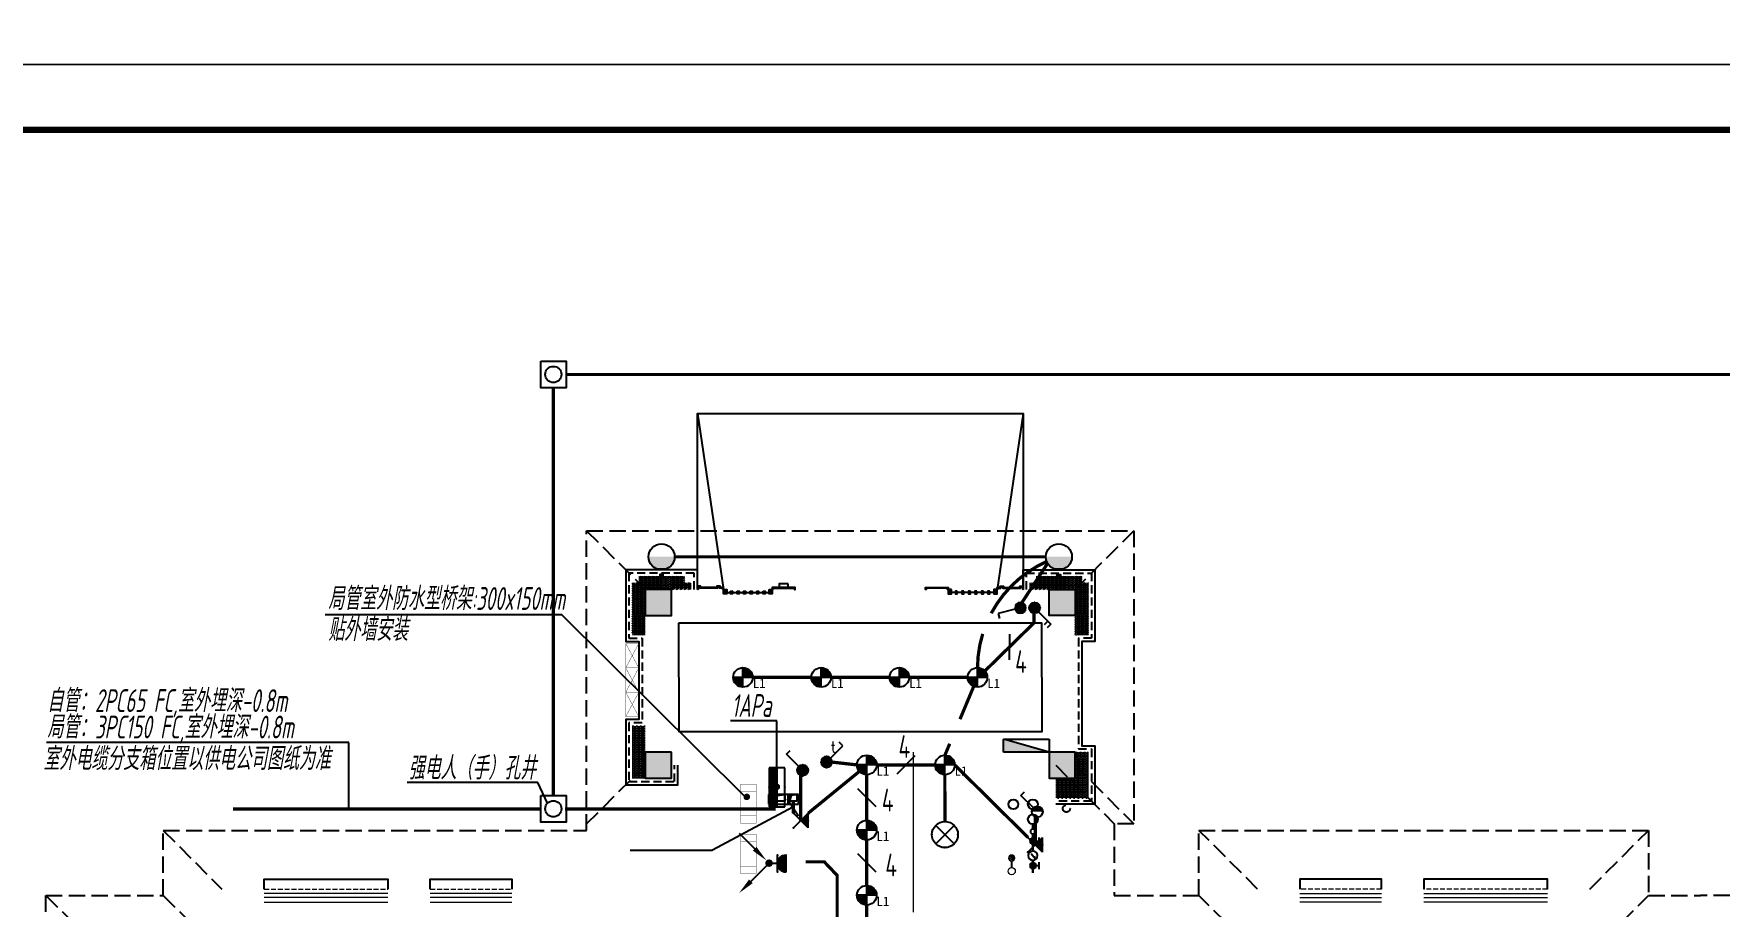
# Model space of a CAD drawing. Extents: x 5031545 to 5313844, y -886381 to -283477.
# Drawn here: x 5074725 to 5100600, y -780502 to -767106 of the extents above; entities that cross this region are included whole.
import ezdxf
from ezdxf.enums import TextEntityAlignment as Align

# ---------------------------------------------------------------- set-up
doc = ezdxf.new("R2010")
doc.units = 0
doc.header["$LTSCALE"] = 1000
doc.header["$MEASUREMENT"] = 0
doc.linetypes.add('DASH', pattern=[0.35, 0.25, -0.1])
doc.linetypes.add('HIDDEN', pattern=[0.375, 0.25, -0.125])
doc.layers.get('0').update_dxf_attribs({"linetype": 'CONTINUOUS'})
for name, color, linetype in [('!!DIM-动力', 7, 'CONTINUOUS'), ('!!电气', 1, 'CONTINUOUS'), ('A-EQPM-MECH', 191, 'CONTINUOUS'), ('A-标注', 1, 'CONTINUOUS'), ('DIM-照明', 7, 'CONTINUOUS'), ('E-天花灯具', 92, 'CONTINUOUS'), ('E-天花辅助2', 54, 'CONTINUOUS'), ('EQUIP-插座', 3, 'CONTINUOUS'), ('EQUIP-照明', 3, 'CONTINUOUS'), ('EQUIP-箱柜', 3, 'CONTINUOUS'), ('EQUIP_消火栓', 7, 'CONTINUOUS'), ('LWIRE', 4, 'CONTINUOUS'), ('TEL_TEXT', 7, 'CONTINUOUS'), ('VPIPE-凝结', 150, 'CONTINUOUS'), ('VPIPE-消防', 1, 'TG_X'), ('VPIPE-给水', 3, 'TG_J'), ('VPIPE-雨水', 4, 'DASH'), ('WIRE-动力', 7, 'CONTINUOUS'), ('WIRE-照明', 2, 'CONTINUOUS'), ('修改标示', 212, 'CONTINUOUS'), ('卫生间', 6, 'CONTINUOUS'), ('污水', 3, 'CONTINUOUS'), ('看线', 185, 'CONTINUOUS'), ('立面', 73, 'CONTINUOUS'), ('立面-看线', 251, 'CONTINUOUS'), ('给水', 4, 'CONTINUOUS'), ('设备', 253, 'CONTINUOUS'), ('铝合金', 144, 'CONTINUOUS')]:
    doc.layers.add(name, color=color, linetype=linetype)
for name, color, linetype, lineweight in [('EQUIP_地漏', 7, 'CONTINUOUS', 18), ('PUB_HATCH', 8, 'CONTINUOUS', 9), ('STAIR', 252, 'CONTINUOUS', 20), ('VPIPE-废水', 31, 'TG_F', 18), ('图框', 147, 'CONTINUOUS', 20), ('平面-栏杆', 56, 'CONTINUOUS', 15), ('平面-看线', 252, 'CONTINUOUS', 15)]:
    doc.layers.add(name, color=color, linetype=linetype, lineweight=lineweight)
doc.styles.add('_TCH_LABEL', font='COMPLEX', dxfattribs={"bigfont": 'GBCBIG'})
doc.styles.add('_TEL_DIM', font='simplex.shx', dxfattribs={"width": 0.8, "height": 3.5, "bigfont": 'hztxt.shx'})
doc.styles.add('HZTXT', font='gbeitc.shx', dxfattribs={"width": 0.8, "height": 400, "bigfont": 'hztxt.shx'})
doc.styles.get("Standard").update_dxf_attribs({"font": 'gbenor.shx', "bigfont": 'gbcbig.shx'})
doc.styles.add('TG_LINETYPE', font='SIMPLEX', dxfattribs={"width": 0.8, "height": 3, "bigfont": 'HZTXT'})
doc.styles.add('黑体', font='simhei.ttf')
doc.linetypes.add('LED', pattern='A,0.5,-0.2,["LED",Standard,S=0.2,R=0,X=-0.2,Y=-0.1],-0.2', length=0.9)
doc.linetypes.add('TG_F', pattern='A,2,-0.3,["F",TG_LINETYPE,S=0.1,R=0,X=-0.23,Y=-0.15],0', length=2.3)
doc.linetypes.add('TG_J', pattern='A,2,-0.22,["J",TG_LINETYPE,S=0.1,R=0,X=-0.18,Y=-0.15],0', length=2.22)
doc.linetypes.add('TG_X', pattern='A,4,-0.3,["X",TG_LINETYPE,S=0.1,R=0,X=-0.23,Y=-0.15],0', length=4.3)
pattern_1 = [(45, (-879850.0308, -780765.5012), (-2.24506403, 2.24506403), [])]
pattern_2 = [(45, (-880050.0308, -781835.0006), (-2.24506403, 2.24506403), [])]
pattern_3 = [(45, (-691792.517, -940480.5143), (-2.24506403, 2.24506403), [])]
pattern_4 = [(45, (-691842.282, -940480.3308), (-2.24506403, 2.24506403), [])]
pattern_5 = [(45, (-691692.517, -940480.5152), (-2.24506403, 2.24506403), [])]
pattern_6 = [(45, (-691592.517, -940480.516), (-2.24506403, 2.24506403), [])]
pattern_7 = [(45, (-691492.517, -940480.517), (-2.24506403, 2.24506403), [])]
pattern_8 = [(45, (-691392.517, -940480.518), (-2.24506403, 2.24506403), [])]
pattern_9 = [(45, (-691292.517, -940480.519), (-2.24506403, 2.24506403), [])]
pattern_10 = [(45, (-691902.5178, -940480.5137), (-2.24506403, 2.24506403), [])]
pattern_11 = [(45, (-691202.5144, -940480.51), (-2.24506403, 2.24506403), [])]
pattern_12 = [(0, (-420817.216, -517416.725), (30.95625, 17.872595), [20.6375, -41.275]), (120, (-420817.216, -517416.725), (-30.9562463, 17.8726014), [20.6375, -41.275]), (60, (-420817.216, -517416.725), (3.7e-06, 35.7451964), [-41.275, 20.6375])]

# ---------------------------------------------------------------- blocks, each defined once
blk = doc.blocks.new('A$C2705576B')
at = {"layer": '给水'}
h = blk.add_hatch(color=252, dxfattribs=at)
edge = h.paths.add_edge_path()
edge.add_arc((417, -1741), 47.2, 0, 360)
h = blk.add_hatch(color=252, dxfattribs=at)
edge = h.paths.add_edge_path()
edge.add_arc((795, -1741), 47.2, 0, 360)
at = {"layer": '给水', "color": 252}
for p, q in [((363, -1645), (472, -1645)), ((417, -1741), (417, -1645)), ((601, -1768), (525, -1704)), ((525, -1704), (564, -1715)), ((740, -1645), (849, -1645)), ((795, -1741), (795, -1645))]:
    blk.add_line(p, q, dxfattribs=at)
at = {"layer": '给水', "color": 252, "const_width": 35.4}
for points in [[(499, -1741), (302, -1741)], [(903, -1741), (641, -1741)], [(1053, -1741), (978, -1741)]]:
    blk.add_lwpolyline(points, dxfattribs=at)
at = {"layer": '给水', "color": 252}
for centre, radius in [((417, -1741), 47.2), ((570, -1741), 70.8), ((795, -1741), 47.2), ((941, -1741), 37.5)]:
    blk.add_circle(centre, radius, dxfattribs=at)
blk = doc.blocks.new('$TwtSys$00000141')
at = {"color": 1}
for p, q in [((-47, 4), (-5, 46)), ((-47, 4), (-5, 46)), ((-44, -18), (18, 44)), ((-44, -18), (18, 44)), ((-33, -33), (33, 33)), ((-33, -33), (33, 33)), ((-16, -44), (44, 16)), ((-16, -44), (44, 16)), ((6, -46), (46, -6)), ((6, -46), (46, -6))]:
    blk.add_line(p, q, dxfattribs=at)
blk.add_circle((0, 0), 47, dxfattribs=at)
blk.add_circle((0, 0), 47, dxfattribs=at)
blk = doc.blocks.new('$TwtSys$00000434')
at = {"color": 252}
for p, q in [((-0.5, 0.5), (-0.5, -0.5)), ((-0.5, -0.5), (0.5, 0.5)), ((0.5, 0.5), (-0.5, 0.5)), ((0.5, -0.5), (0.5, 0.5)), ((-0.5, -0.5), (0.5, -0.5))]:
    blk.add_line(p, q, dxfattribs=at)
blk.add_solid([(0.5, -0.5), (0.5, 0.5), (-0.5, -0.5)], dxfattribs=at)
blk = doc.blocks.new('A$C7D502F78')
at = {"layer": '修改标示', "ltscale": 2}
blk.add_lwpolyline([(-151, 197), (-11, 197), (-11, 142), (-151, 142)], close=True, dxfattribs=at)
blk = doc.blocks.new('A$C1F074C3D')
at = {"layer": 'STAIR', "color": 252}
blk.add_line((-1190, 4160), (-1190, 1703), dxfattribs=at)
blk = doc.blocks.new('BFBTCSD')
at = {"layer": '卫生间', "color": 252, "linetype": 'DASH'}
for p, q in [((689717, 689157), (690617, 688257)), ((698117, 689157), (697217, 688257)), ((689717, 684657), (690617, 685557)), ((696917, 685557), (697817, 684657)), ((697217, 685557), (698117, 684657)), ((683217, 684557), (684117, 683657)), ((700017, 683657), (699117, 684557)), ((705117, 683657), (706017, 684557)), ((681417, 683557), (682317, 682657)), ((683217, 683557), (684117, 682657)), ((700017, 682657), (699117, 683557)), ((705117, 682657), (706017, 683557)), ((681417, 673857), (682317, 674757)), ((684017, 673857), (684917, 674757)), ((705217, 673857), (704317, 674757)), ((684017, 672657), (684917, 673557)), ((705217, 672657), (704317, 673557))]:
    blk.add_line(p, q, dxfattribs=at)
blk.add_lwpolyline([(706817, 673857), (705217, 673857), (705217, 672657), (684017, 672657), (684017, 673857), (681417, 673857), (681417, 683557), (683217, 683557), (683217, 684557), (689717, 684557), (689717, 689157), (698117, 689157), (698117, 684657), (697817, 684657), (697817, 683557), (699117, 683557), (699117, 684557), (706017, 684557), (706017, 683557), (706817, 683557)], dxfattribs=at)
blk = doc.blocks.new('A$C028C60F5')
at = {"color": 252}
blk.add_lwpolyline([(400, 0), (0, 0), (0, -400), (400, -400)], close=True, dxfattribs=at)
at = {"layer": 'PUB_HATCH', "color": 252}
blk.add_solid([(0, -400), (400, -400), (0, 0), (400, 0)], dxfattribs=at)
blk = doc.blocks.new('A$C3EFA6995')
for p in [(9700, 100), (9700, -2400), (15900, -2400)]:
    blk.add_blockref('A$C028C60F5', p)
at = {"xscale": -1}
blk.add_blockref('A$C028C60F5', (16300, 100), dxfattribs=at)
blk = doc.blocks.new('A$C146474E2')
at = {"layer": '立面'}
h = blk.add_hatch(dxfattribs=at)
h.set_pattern_fill('ANSI31', color=252, scale=2)
h.set_pattern_definition(pattern_1)
h.paths.add_polyline_path([(8425, 14800), (8475, 14800), (8475, 14830), (8425, 14830)])
h = blk.add_hatch(dxfattribs=at)
h.set_pattern_fill('ANSI31', color=252, scale=2)
h.set_pattern_definition(pattern_1)
h.paths.add_polyline_path([(14575, 14800), (14525, 14800), (14525, 14830), (14575, 14830)])
h = blk.add_hatch(dxfattribs=at)
h.set_pattern_fill('ANSI31', color=252, scale=2)
h.set_pattern_definition(pattern_4)
h.paths.add_polyline_path([(9000, 14600), (9400, 14600), (9400, 14630), (9350, 14630), (9350, 14650), (9300, 14650), (9300, 14630), (9050, 14630), (9050, 14650), (9000, 14650)])
h.paths.add_polyline_path([(9010, 14600), (9390, 14600), (9390, 14620), (9340, 14620), (9340, 14640), (9310, 14640), (9310, 14620), (9040, 14620), (9040, 14640), (9010, 14640)])
h = blk.add_hatch(dxfattribs=at)
h.set_pattern_fill('ANSI31', color=252, scale=2)
h.set_pattern_definition(pattern_10)
h.paths.add_polyline_path([(9400, 14600), (9450, 14600), (9450, 14533), (9400, 14533)])
h = blk.add_hatch(dxfattribs=at)
h.set_pattern_fill('ANSI31', color=252, scale=2)
h.set_pattern_definition(pattern_3)
h.paths.add_polyline_path([(9510, 14573), (9540, 14573), (9540, 14533), (9510, 14533)])
h = blk.add_hatch(dxfattribs=at)
h.set_pattern_fill('ANSI31', color=252, scale=2)
h.set_pattern_definition(pattern_5)
h.paths.add_polyline_path([(9610, 14573), (9640, 14573), (9640, 14533), (9610, 14533)])
h = blk.add_hatch(dxfattribs=at)
h.set_pattern_fill('ANSI31', color=252, scale=2)
h.set_pattern_definition(pattern_6)
h.paths.add_polyline_path([(9710, 14573), (9740, 14573), (9740, 14533), (9710, 14533)])
h = blk.add_hatch(dxfattribs=at)
h.set_pattern_fill('ANSI31', color=252, scale=2)
h.set_pattern_definition(pattern_7)
h.paths.add_polyline_path([(9810, 14573), (9840, 14573), (9840, 14533), (9810, 14533)])
h = blk.add_hatch(dxfattribs=at)
h.set_pattern_fill('ANSI31', color=252, scale=2)
h.set_pattern_definition(pattern_8)
h.paths.add_polyline_path([(9910, 14573), (9940, 14573), (9940, 14533), (9910, 14533)])
h = blk.add_hatch(dxfattribs=at)
h.set_pattern_fill('ANSI31', color=252, scale=2)
h.set_pattern_definition(pattern_9)
h.paths.add_polyline_path([(10010, 14573), (10040, 14573), (10040, 14533), (10010, 14533)])
h = blk.add_hatch(dxfattribs=at)
h.set_pattern_fill('ANSI31', color=252, scale=2)
h.set_pattern_definition(pattern_11)
h.paths.add_polyline_path([(10100, 14600), (10150, 14600), (10150, 14533), (10100, 14533)])
h = blk.add_hatch(dxfattribs=at)
h.set_pattern_fill('ANSI31', color=252, scale=2)
h.set_pattern_definition(pattern_2)
edge = h.paths.add_edge_path()
edge.add_line((10150, 14600), (10160, 14600))
edge.add_line((10160, 14600), (10160, 14620))
edge.add_line((10160, 14620), (10490, 14620))
edge.add_line((10490, 14620), (10490, 14600))
edge.add_line((10490, 14600), (10500, 14600))
edge.add_line((10500, 14600), (10500, 14630))
edge.add_line((10500, 14630), (10150, 14630))
edge.add_line((10150, 14630), (10150, 14600))
h = blk.add_hatch(dxfattribs=at)
h.set_pattern_fill('ANSI31', color=252, scale=2)
h.set_pattern_definition(pattern_2)
edge = h.paths.add_edge_path()
edge.add_line((12850, 14600), (12840, 14600))
edge.add_line((12840, 14600), (12840, 14620))
edge.add_line((12840, 14620), (12510, 14620))
edge.add_line((12510, 14620), (12510, 14600))
edge.add_line((12510, 14600), (12500, 14600))
edge.add_line((12500, 14600), (12500, 14630))
edge.add_line((12500, 14630), (12850, 14630))
edge.add_line((12850, 14630), (12850, 14600))
h = blk.add_hatch(dxfattribs=at)
h.set_pattern_fill('ANSI31', color=252, scale=2)
h.set_pattern_definition(pattern_11)
h.paths.add_polyline_path([(12900, 14600), (12850, 14600), (12850, 14533), (12900, 14533)])
h = blk.add_hatch(dxfattribs=at)
h.set_pattern_fill('ANSI31', color=252, scale=2)
h.set_pattern_definition(pattern_9)
h.paths.add_polyline_path([(12990, 14573), (12960, 14573), (12960, 14533), (12990, 14533)])
h = blk.add_hatch(dxfattribs=at)
h.set_pattern_fill('ANSI31', color=252, scale=2)
h.set_pattern_definition(pattern_8)
h.paths.add_polyline_path([(13090, 14573), (13060, 14573), (13060, 14533), (13090, 14533)])
h = blk.add_hatch(dxfattribs=at)
h.set_pattern_fill('ANSI31', color=252, scale=2)
h.set_pattern_definition(pattern_7)
h.paths.add_polyline_path([(13190, 14573), (13160, 14573), (13160, 14533), (13190, 14533)])
h = blk.add_hatch(dxfattribs=at)
h.set_pattern_fill('ANSI31', color=252, scale=2)
h.set_pattern_definition(pattern_6)
h.paths.add_polyline_path([(13290, 14573), (13260, 14573), (13260, 14533), (13290, 14533)])
h = blk.add_hatch(dxfattribs=at)
h.set_pattern_fill('ANSI31', color=252, scale=2)
h.set_pattern_definition(pattern_5)
h.paths.add_polyline_path([(13390, 14573), (13360, 14573), (13360, 14533), (13390, 14533)])
h = blk.add_hatch(dxfattribs=at)
h.set_pattern_fill('ANSI31', color=252, scale=2)
h.set_pattern_definition(pattern_3)
h.paths.add_polyline_path([(13490, 14573), (13460, 14573), (13460, 14533), (13490, 14533)])
h = blk.add_hatch(dxfattribs=at)
h.set_pattern_fill('ANSI31', color=252, scale=2)
h.set_pattern_definition(pattern_10)
h.paths.add_polyline_path([(13600, 14600), (13550, 14600), (13550, 14533), (13600, 14533)])
h = blk.add_hatch(dxfattribs=at)
h.set_pattern_fill('ANSI31', color=252, scale=2)
h.set_pattern_definition(pattern_4)
h.paths.add_polyline_path([(14000, 14600), (13600, 14600), (13600, 14630), (13650, 14630), (13650, 14650), (13700, 14650), (13700, 14630), (13950, 14630), (13950, 14650), (14000, 14650)])
h.paths.add_polyline_path([(13990, 14600), (13610, 14600), (13610, 14620), (13660, 14620), (13660, 14640), (13690, 14640), (13690, 14620), (13960, 14620), (13960, 14640), (13990, 14640)])
at = {"layer": '立面-看线'}
h = blk.add_hatch(dxfattribs=at)
h.set_pattern_fill('HONEY', color=252, scale=13)
h.set_pattern_definition(pattern_12)
h.paths.add_polyline_path([(8800, 14700), (8800, 14800), (8100, 14800), (8100, 14700), (8000, 14700), (8000, 13900), (8200, 13900), (8200, 14600), (8899, 14600), (8899, 14700)])
h = blk.add_hatch(dxfattribs=at)
h.set_pattern_fill('HONEY', color=252, scale=13)
h.set_pattern_definition(pattern_12)
h.paths.add_polyline_path([(14200, 14700), (14200, 14800), (14900, 14800), (14900, 14700), (15000, 14700), (15000, 13900), (14800, 13900), (14800, 14600), (14101, 14600), (14101, 14700)])
h = blk.add_hatch(dxfattribs=at)
h.set_pattern_fill('HONEY', color=252, scale=13)
h.set_pattern_definition([(0, (-420916.579, -520516.725), (30.95625, 17.872595), [20.6375, -41.275]), (120, (-420916.579, -520516.725), (-30.9562463, 17.8726014), [20.6375, -41.275]), (60, (-420916.579, -520516.725), (3.7e-06, 35.7451964), [-41.275, 20.6375])])
h.paths.add_polyline_path([(8001, 11700), (8200, 11700), (8200, 11900), (8200, 11900), (8200, 12500), (8001, 12500)])
h = blk.add_hatch(dxfattribs=at)
h.set_pattern_fill('HONEY', color=252, scale=13)
h.set_pattern_definition([(0, (-420916.579, -520916.725), (30.95625, 17.872595), [20.6375, -41.275]), (120, (-420916.579, -520916.725), (-30.9562463, 17.8726014), [20.6375, -41.275]), (60, (-420916.579, -520916.725), (3.7e-06, 35.7451964), [-41.275, 20.6375])])
edge = h.paths.add_edge_path()
edge.add_line((15000, 11400), (14500, 11400))
edge.add_line((14500, 11400), (14500, 11700))
edge.add_line((14500, 11700), (14800, 11700))
edge.add_line((14800, 11700), (14800, 12100))
edge.add_line((14800, 12100), (14999, 12100))
edge.add_line((14999, 12100), (15000, 11400))
at = {"color": 252, "const_width": 8}
for points in [[(8200, 13900), (8000, 13900), (8000, 14700), (8100, 14700), (8100, 14800), (8390, 14800), (8390, 14800), (8510, 14800), (8510, 14800), (8800, 14800), (8800, 14700), (8900, 14700), (8900, 14600)], [(14800, 13900), (15000, 13900), (15000, 14700), (14900, 14700), (14900, 14800), (14610, 14800), (14610, 14800), (14490, 14800), (14490, 14800), (14200, 14800), (14200, 14700), (14100, 14700), (14100, 14600)], [(8200, 12500), (8000, 12500), (8000, 11700), (8600, 11700), (8600, 11900)], [(14800, 12100), (15000, 12100), (15000, 11400), (14500, 11400)]]:
    blk.add_lwpolyline(points, dxfattribs=at)
at = {"layer": 'A-EQPM-MECH', "color": 252}
for points in [[(9000, 14600), (9000, 17300), (14000, 17300), (14000, 14600)], [(9000, 17300), (9400, 14600)], [(14000, 17300), (13600, 14600)]]:
    blk.add_lwpolyline(points, dxfattribs=at)
at = {"layer": 'VPIPE-凝结', "color": 252}
blk.add_line((13825, 10330), (13825, 10428), dxfattribs=at)
at = {"layer": 'VPIPE-废水', "color": 252}
blk.add_circle((13825, 10275), 55, dxfattribs=at)
at = {"layer": 'VPIPE-消防', "color": 252, "linetype": 'Continuous'}
blk.add_circle((13850, 11300), 75, dxfattribs=at)
at = {"layer": 'VPIPE-给水', "color": 252, "linetype": 'Continuous'}
for centre in [(14150, 11300), (14150, 11070)]:
    blk.add_circle(centre, 75, dxfattribs=at)
at = {"layer": 'VPIPE-雨水', "color": 252}
blk.add_circle((14665, 11235), 55, dxfattribs=at)
at = {"layer": '平面-栏杆', "color": 252}
for points in [[(4250, 9930), (2350, 9930)], [(4250, 9870), (2350, 9870)], [(6150, 9930), (4900, 9930)], [(6150, 9870), (4900, 9870)], [(18250, 9930), (19500, 9930)], [(18250, 9870), (19500, 9870)], [(20150, 9930), (22050, 9930)], [(20150, 9870), (22050, 9870)]]:
    blk.add_lwpolyline(points, dxfattribs=at)
at = {"layer": '平面-看线', "color": 252, "linetype": 'DASH', "ltscale": 0.3}
for points in [[(2350, 10000), (4250, 10000)], [(4900, 10000), (6150, 10000)], [(19500, 10000), (18250, 10000)], [(22050, 10000), (20150, 10000)]]:
    blk.add_lwpolyline(points, dxfattribs=at)
at = {"layer": '平面-看线', "color": 252}
for points in [[(2350, 9800), (4250, 9800)], [(4900, 9800), (6150, 9800)], [(19500, 9800), (18250, 9800)], [(22050, 9800), (20150, 9800)]]:
    blk.add_lwpolyline(points, dxfattribs=at)
at = {"layer": '看线', "color": 252}
for points in [[(9000, 14600), (9000, 14900), (7900, 14900), (7900, 13800), (8100, 13800), (8100, 12600), (7900, 12600), (7900, 11600), (8700, 11600), (8700, 11900)], [(14000, 14600), (14000, 14900), (15100, 14900), (15100, 13800), (14900, 13800), (14900, 12200), (15100, 12200), (15100, 11300), (14500, 11300)]]:
    blk.add_lwpolyline(points, dxfattribs=at)
at = {"layer": '看线', "color": 252, "linetype": 'HIDDEN', "ltscale": 0.5}
for points in [[(8950, 14600), (8950, 14850), (7950, 14850), (7950, 13850), (8150, 13850), (8150, 12550), (7950, 12550), (7950, 11650), (8650, 11650), (8650, 11900)], [(14050, 14600), (14050, 14850), (15050, 14850), (15050, 13850), (14850, 13850), (14850, 12150), (15050, 12150), (15050, 11350), (14500, 11350)]]:
    blk.add_lwpolyline(points, dxfattribs=at)
at = {"layer": '看线', "color": 252, "ltscale": 0.5}
for points in [[(2350, 10000), (2350, 10150), (4250, 10150), (4250, 10000)], [(4900, 10000), (4900, 10150), (6150, 10150), (6150, 10000)], [(19500, 10000), (19500, 10150), (18250, 10150), (18250, 10000)], [(22050, 10000), (22050, 10150), (20150, 10150), (20150, 10000)]]:
    blk.add_lwpolyline(points, dxfattribs=at)
at = {"layer": '立面', "color": 252}
for p, q in [((9610, 14573), (9640, 14573)), ((9610, 14533), (9610, 14573)), ((9640, 14533), (9610, 14533)), ((9640, 14573), (9640, 14533)), ((13390, 14573), (13360, 14573)), ((13360, 14573), (13360, 14533)), ((13360, 14533), (13390, 14533)), ((13390, 14533), (13390, 14573))]:
    blk.add_line(p, q, dxfattribs=at)
for points in [[(8425, 14800), (8475, 14800), (8475, 14830), (8425, 14830)], [(14575, 14800), (14525, 14800), (14525, 14830), (14575, 14830)], [(9400, 14600), (9450, 14600), (9450, 14533), (9400, 14533)], [(9710, 14573), (9740, 14573), (9740, 14533), (9710, 14533)], [(9810, 14573), (9840, 14573), (9840, 14533), (9810, 14533)], [(9910, 14573), (9940, 14573), (9940, 14533), (9910, 14533)], [(10010, 14573), (10040, 14573), (10040, 14533), (10010, 14533)], [(10100, 14600), (10150, 14600), (10150, 14533), (10100, 14533)], [(12900, 14600), (12850, 14600), (12850, 14533), (12900, 14533)], [(12990, 14573), (12960, 14573), (12960, 14533), (12990, 14533)], [(13090, 14573), (13060, 14573), (13060, 14533), (13090, 14533)], [(13190, 14573), (13160, 14573), (13160, 14533), (13190, 14533)], [(13290, 14573), (13260, 14573), (13260, 14533), (13290, 14533)], [(13600, 14600), (13550, 14600), (13550, 14533), (13600, 14533)]]:
    blk.add_lwpolyline(points, close=True, dxfattribs=at)
for points in [[(10150, 14600), (10160, 14600), (10160, 14620), (10490, 14620), (10490, 14600), (10500, 14600), (10500, 14630), (10150, 14630), (10150, 14600)], [(12850, 14600), (12840, 14600), (12840, 14620), (12510, 14620), (12510, 14600), (12500, 14600), (12500, 14630), (12850, 14630), (12850, 14600)]]:
    blk.add_lwpolyline(points, dxfattribs=at)
at = {"layer": '设备', "color": 252, "const_width": 5}
for points in [[(8100, 13395), (8100, 13770), (7900, 13770), (7900, 13395)], [(8100, 13020), (8100, 13395), (7900, 13395), (7900, 13020)], [(8100, 12645), (8100, 13020), (7900, 13020), (7900, 12645)]]:
    blk.add_lwpolyline(points, close=True, dxfattribs=at)
for points in [[(8100, 13770), (7900, 13395)], [(7900, 13770), (8100, 13395)], [(8100, 13395), (7900, 13020)], [(7900, 13395), (8100, 13020)], [(8100, 13020), (7900, 12645)], [(7900, 13020), (8100, 12645)]]:
    blk.add_lwpolyline(points, dxfattribs=at)
at = {"layer": '铝合金', "color": 252}
for p, q in [((9450, 14553), (9510, 14553)), ((9540, 14553), (9610, 14553)), ((9640, 14553), (9710, 14553)), ((9740, 14553), (9810, 14553)), ((9840, 14553), (9910, 14553)), ((9940, 14553), (10010, 14553)), ((10040, 14553), (10100, 14553)), ((12960, 14553), (12900, 14553)), ((13060, 14553), (12990, 14553)), ((13160, 14553), (13090, 14553)), ((13260, 14553), (13190, 14553)), ((13360, 14553), (13290, 14553)), ((13460, 14553), (13390, 14553)), ((13550, 14553), (13490, 14553))]:
    blk.add_line(p, q, dxfattribs=at)
for points in [[(8425, 14800), (8475, 14800), (8475, 14830), (8425, 14830)], [(14575, 14800), (14525, 14800), (14525, 14830), (14575, 14830)], [(9400, 14600), (9450, 14600), (9450, 14533), (9400, 14533)], [(9510, 14573), (9540, 14573), (9540, 14533), (9510, 14533)], [(9610, 14573), (9640, 14573), (9640, 14533), (9610, 14533)], [(9710, 14573), (9740, 14573), (9740, 14533), (9710, 14533)], [(9810, 14573), (9840, 14573), (9840, 14533), (9810, 14533)], [(9910, 14573), (9940, 14573), (9940, 14533), (9910, 14533)], [(10010, 14573), (10040, 14573), (10040, 14533), (10010, 14533)], [(10100, 14600), (10150, 14600), (10150, 14533), (10100, 14533)], [(12900, 14600), (12850, 14600), (12850, 14533), (12900, 14533)], [(12990, 14573), (12960, 14573), (12960, 14533), (12990, 14533)], [(13090, 14573), (13060, 14573), (13060, 14533), (13090, 14533)], [(13190, 14573), (13160, 14573), (13160, 14533), (13190, 14533)], [(13290, 14573), (13260, 14573), (13260, 14533), (13290, 14533)], [(13390, 14573), (13360, 14573), (13360, 14533), (13390, 14533)], [(13490, 14573), (13460, 14573), (13460, 14533), (13490, 14533)], [(13600, 14600), (13550, 14600), (13550, 14533), (13600, 14533)]]:
    blk.add_lwpolyline(points, close=True, dxfattribs=at)
for points in [[(9400, 14600), (9400, 14630), (9350, 14630), (9350, 14650), (9300, 14650), (9300, 14630), (9050, 14630), (9050, 14650), (9000, 14650), (9000, 14600)], [(9390, 14600), (9390, 14620), (9340, 14620), (9340, 14640), (9310, 14640), (9310, 14620), (9040, 14620), (9040, 14640), (9010, 14640), (9010, 14600)], [(10150, 14600), (10160, 14600), (10160, 14620), (10490, 14620), (10490, 14600), (10500, 14600), (10500, 14630), (10150, 14630), (10150, 14600)], [(12850, 14600), (12840, 14600), (12840, 14620), (12510, 14620), (12510, 14600), (12500, 14600), (12500, 14630), (12850, 14630), (12850, 14600)], [(13600, 14600), (13600, 14630), (13650, 14630), (13650, 14650), (13700, 14650), (13700, 14630), (13950, 14630), (13950, 14650), (14000, 14650), (14000, 14600)], [(13610, 14600), (13610, 14620), (13660, 14620), (13660, 14640), (13690, 14640), (13690, 14620), (13960, 14620), (13960, 14640), (13990, 14640), (13990, 14600)]]:
    blk.add_lwpolyline(points, dxfattribs=at)
at = {"color": 252}
for name, p in [('BFBTCSD', (-682417, -673657)), ('A$C3EFA6995', (-1500, 14500)), ('A$C1F074C3D', (13500, 7940))]:
    blk.add_blockref(name, p, dxfattribs=at)
at = {"color": 252, "xscale": -1}
blk.add_blockref('BFBTCSD', (731217, -673657), dxfattribs=at)
at = {"layer": 'EQUIP_地漏', "color": 252, "xscale": -1, "rotation": 359.999999999891}
blk.add_blockref('$TwtSys$00000141', (13825, 10475), dxfattribs=at)
at = {"layer": 'EQUIP_消火栓', "color": 252, "xscale": -700, "yscale": 200, "zscale": 700}
blk.add_blockref('$TwtSys$00000434', (14050, 12200), dxfattribs=at)
at = {"layer": '修改标示', "color": 252, "ltscale": 2, "xscale": -1}
blk.add_blockref('A$C7D502F78', (10244, 14488), dxfattribs=at)
at = {"layer": '污水', "color": 252, "xscale": -1, "rotation": 269.999999999891}
blk.add_blockref('A$C2705576B', (15891, 9942), dxfattribs=at)
blk = doc.blocks.new('dfgdsgsdg')
at = {"layer": '!!DIM-动力'}
blk.add_lwpolyline([(1783913, 547079), (1784300, 547079), (1784300, 546668), (1783913, 546668)], close=True, dxfattribs=at)
blk.add_circle((1784105, 546875), 124, dxfattribs=at)
blk = doc.blocks.new('*X10')
at = {"color": 0}
for p, q in [((-250, 33), (-183, 100)), ((-250, 68), (-218, 100)), ((-247, 0), (-147, 100)), ((-212, 0), (-112, 100)), ((-177, 0), (-77, 100)), ((-141, 0), (-41, 100)), ((-106, 0), (-6, 100)), ((-71, 0), (29, 100)), ((-35, 0), (65, 100)), ((0, 0), (100, 100)), ((35, 0), (135, 100)), ((71, 0), (171, 100)), ((106, 0), (206, 100)), ((141, 0), (241, 100)), ((177, 0), (250, 73)), ((212, 0), (250, 38)), ((247, 0), (250, 3))]:
    blk.add_line(p, q, dxfattribs=at)
blk = doc.blocks.new('$equip$00001414')
for p, q in [((0.75, 0.6), (-0.75, 0.6)), ((-0.75, 0.6), (-0.75, 0)), ((-0.75, 0.3), (0.75, 0.3)), ((-0.75, 0), (0.75, 0)), ((0.75, 0), (0.75, 0.6))]:
    blk.add_line(p, q)
at = {"const_width": 0.3}
blk.add_lwpolyline([(-0.75, 0.15), (0.75, 0.15)], dxfattribs=at)
for p in [(-0.75, 0.3), (0, 0.6), (0, 0), (0.75, 0.3)]:
    blk.add_point(p)
at = {"xscale": 0.00300000000061118, "yscale": 0.00300000000061118, "zscale": 0.00300000000061118}
blk.add_blockref('*X10', (0, 0), dxfattribs=at)
at = {"style": '_TCH_LABEL', "flags": 9}
blk.add_attdef('A', (0, 0), '', height=0.00002, dxfattribs=at)
blk = doc.blocks.new('A$C341176C1')
at = {"layer": '设备', "color": 3, "const_width": 5}
blk.add_lwpolyline([(-240, -200), (0, -200), (0, -800), (-240, -800)], close=True, dxfattribs=at)
for points in [[(-240, -312), (0, -312)], [(-240, -688), (0, -688)]]:
    blk.add_lwpolyline(points, dxfattribs=at)
blk = doc.blocks.new('$equip$00001151')
blk.add_circle((0, 0.5), 0.5)
for points in [[(0.433, 0.25), (-0.433, 0.25), (0.5, 0.5), (-0.5, 0.5)], [(0.25, 0.067), (-0.25, 0.067), (0.433, 0.25), (-0.433, 0.25)], [(0, 0), (0, 0), (0.25, 0.067), (-0.25, 0.067)]]:
    blk.add_solid(points)
at = {"flags": 9}
blk.add_attdef('A', (0, 0), '', height=0.00002, dxfattribs=at)
blk = doc.blocks.new('$equip$00001154')
for p, q in [((0, 0.283), (0, -0.283)), ((0, 0.283), (0.566, -0.283)), ((0.566, 0.283), (0, -0.283))]:
    blk.add_line(p, q)
for p in [(0, 0.004), (0.283, 0), (0.566, 0.283), (0.566, -0.283)]:
    blk.add_point(p)
blk.add_solid([(0, -0.283), (0.283, 0), (0, 0.283)])
at = {"layer": 'TEL_TEXT', "style": '_TEL_DIM', "flags": 1}
blk.add_attdef('A', text='', height=0.00002, dxfattribs=at).set_placement((0, 0), align=Align.MIDDLE_CENTER)
blk = doc.blocks.new('$equip$00001213')
for p, q in [((0.147, 0.356), (0.625, 0.833)), ((0.625, 0.833), (0.766, 0.692))]:
    blk.add_line(p, q)
blk.add_circle((0, 0.208), 0.208)
for p in [(-0.208, 0.208), (0, 0.417), (0, 0), (0.208, 0.208)]:
    blk.add_point(p)
for points in [[(0.104, 0.389), (0.104, 0.028), (0, 0.417), (0, 0)], [(0.18, 0.313), (0.18, 0.104), (0.104, 0.389), (0.104, 0.028)], [(0.208, 0.208), (0.208, 0.208), (0.18, 0.313), (0.18, 0.104)]]:
    blk.add_solid(points)
at = {"flags": 9}
blk.add_attdef('A', (0, 0), '', height=0.00002, dxfattribs=at)
blk = doc.blocks.new('$equip$00001237')
for p, q in [((-0.5, 1.05), (-0.5, 1)), ((0.5, 1.05), (0.5, 1)), ((-0.5, 1), (0.5, 1)), ((0.5, 0.5), (-0.5, 0.5)), ((0, 0.5), (0, 0))]:
    blk.add_line(p, q)
blk.add_arc((0, 1), 0.5, 180, 0)
for p in [(-0.5, 0.5), (0, 1), (0, 0), (0.5, 0.5)]:
    blk.add_point(p)
for points in [[(0.43, 0.75), (-0.43, 0.75), (0.5, 1), (-0.5, 1)], [(0.25, 0.57), (-0.25, 0.57), (0.43, 0.75), (-0.43, 0.75)], [(0, 0.5), (0, 0.5), (0.25, 0.57), (-0.25, 0.57)]]:
    blk.add_solid(points)
at = {"flags": 9}
blk.add_attdef('A', (0, 0), '', height=0.00002, dxfattribs=at)
blk = doc.blocks.new('$equip$00001962')
for p, q in [((0.147, 0.356), (0.625, 0.833)), ((0.625, 0.833), (0.766, 0.692))]:
    blk.add_line(p, q)
blk.add_circle((0, 0.208), 0.208)
for p in [(-0.208, 0.208), (0, 0.417), (0, 0), (0.208, 0.208)]:
    blk.add_point(p)
for points in [[(-0.18, 0.313), (0.18, 0.313), (-0.208, 0.208), (0.208, 0.208)], [(-0.18, 0.104), (0.18, 0.104), (-0.208, 0.208), (0.208, 0.208)], [(-0.104, 0.389), (0.104, 0.389), (-0.18, 0.313), (0.18, 0.313)], [(-0.104, 0.028), (0.104, 0.028), (-0.18, 0.104), (0.18, 0.104)], [(0, 0.417), (0, 0.417), (-0.104, 0.389), (0.104, 0.389)], [(0, 0), (0, 0), (-0.104, 0.028), (0.104, 0.028)]]:
    blk.add_solid(points)
at = {"layer": 'TEL_TEXT', "style": '_TEL_DIM', "flags": 1}
blk.add_attdef('A', text='', height=0.00002, dxfattribs=at).set_placement((0, 0), align=Align.MIDDLE_CENTER)
blk = doc.blocks.new('A$C04F44ECC')
at = {"layer": '!!电气'}
for p, q in [((0, 0), (-300, 0)), ((-300, 0), (-300, -300)), ((-250, -200), (-250, 0)), ((0, 0), (-223, -27)), ((-50, 0), (-50, -200)), ((0, -300), (0, 0)), ((-223, -27), (-300, -300)), ((-300, -300), (0, -300)), ((-50, -200), (-250, -200))]:
    blk.add_line(p, q, dxfattribs=at)
blk = doc.blocks.new('$TelecSys$00000078')
for p, q in [((1.15, 1.15), (0.55, 0.55)), ((0.104, 0.104), (0.104, 0.104)), ((-0.104, -0.104), (-0.104, -0.104))]:
    blk.add_line(p, q)
at = {"const_width": 0.142}
blk.add_lwpolyline([(-0.071, 0, 1), (0.071, 0, 1)], format="xyb", close=True, dxfattribs=at)
blk.add_solid([(0.62, 0.48), (0.48, 0.62), (0.1, 0.1)])
at = {"width": 0.8, "flags": 9}
blk.add_attdef('A', (0, 0), '', height=0.00002, dxfattribs=at)
blk = doc.blocks.new('$TelecSys$00000080')
for p, q in [((-0.7, -0.7), (0, 0)), ((0.104, 0.104), (0.104, 0.104)), ((-0.104, -0.104), (-0.104, -0.104))]:
    blk.add_line(p, q)
at = {"const_width": 0.142}
blk.add_lwpolyline([(0.071, 0, 1), (-0.071, 0, 1)], format="xyb", close=True, dxfattribs=at)
blk.add_solid([(-0.63, -0.77), (-0.77, -0.63), (-1.15, -1.15)])
at = {"width": 0.8, "flags": 9}
blk.add_attdef('A', (0, 0), '', height=0.00002, rotation=180, dxfattribs=at)
blk = doc.blocks.new('A$C0A82355E')
at = {"layer": '!!电气'}
for p, q in [((0, 300), (-150, 300)), ((-150, 300), (-150, 0)), ((-27, 223), (-150, 300)), ((0, 0), (0, 300)), ((-150, 0), (0, 0)), ((-100, 50), (-100, 250)), ((-100, 250), (0, 250)), ((0, 50), (-100, 50)), ((0, 0), (-27, 223))]:
    blk.add_line(p, q, dxfattribs=at)
blk = doc.blocks.new('DFADS')
at = {"layer": 'A-标注'}
h = blk.add_hatch(color=251, dxfattribs=at)
h.paths.add_polyline_path([(3405.6, 358.3), (3411.6, 358.3, 0.414214), (3405.6, 364.3)])
h.paths.add_polyline_path([(3399.6, 358.3, 0.414214), (3405.6, 352.3), (3405.6, 358.3)])
at = {"layer": 'A-标注', "color": 92}
for p, q in [((3405.6, 352.3), (3405.6, 364.3)), ((3411.6, 358.3), (3399.6, 358.3))]:
    blk.add_line(p, q, dxfattribs=at)
blk.add_circle((3405.6, 358.3), 6, dxfattribs=at)
at = {"layer": 'A-标注', "color": 3, "style": '黑体'}
blk.add_text('L1', height=5.76, dxfattribs=at).set_placement((3411.6, 351.7))
blk = doc.blocks.new('$equip$00001963')
for p, q in [((0.147, 0.356), (0.625, 0.833)), ((0.512, 0.72), (0.653, 0.579)), ((0.625, 0.833), (0.766, 0.692))]:
    blk.add_line(p, q)
blk.add_circle((0, 0.208), 0.208)
for p in [(-0.208, 0.208), (0, 0.417), (0, 0), (0.208, 0.208)]:
    blk.add_point(p)
for points in [[(-0.18, 0.313), (0.18, 0.313), (-0.208, 0.208), (0.208, 0.208)], [(-0.18, 0.104), (0.18, 0.104), (-0.208, 0.208), (0.208, 0.208)], [(-0.104, 0.389), (0.104, 0.389), (-0.18, 0.313), (0.18, 0.313)], [(-0.104, 0.028), (0.104, 0.028), (-0.18, 0.104), (0.18, 0.104)], [(0, 0.417), (0, 0.417), (-0.104, 0.389), (0.104, 0.389)], [(0, 0), (0, 0), (-0.104, 0.028), (0.104, 0.028)]]:
    blk.add_solid(points)
at = {"layer": 'TEL_TEXT', "style": '_TEL_DIM', "flags": 1}
blk.add_attdef('A', text='', height=0.00002, dxfattribs=at).set_placement((0, 0), align=Align.MIDDLE_CENTER)
blk = doc.blocks.new('$equip$00001822')
for p, q in [((0.147, 0.356), (0.625, 0.833)), ((0.625, 0.833), (0.766, 0.692))]:
    blk.add_line(p, q)
blk.add_circle((0, 0.208), 0.208)
for p in [(-0.208, 0.208), (-0.015, 0.001), (0, 0.417), (0.208, 0.208)]:
    blk.add_point(p)
for points in [[(-0.18, 0.313), (0.18, 0.313), (-0.208, 0.208), (0.208, 0.208)], [(-0.18, 0.104), (0.18, 0.104), (-0.208, 0.208), (0.208, 0.208)], [(-0.104, 0.389), (0.104, 0.389), (-0.18, 0.313), (0.18, 0.313)], [(-0.104, 0.028), (0.104, 0.028), (-0.18, 0.104), (0.18, 0.104)], [(0, 0.417), (0, 0.417), (-0.104, 0.389), (0.104, 0.389)], [(0, 0), (0, 0), (-0.104, 0.028), (0.104, 0.028)]]:
    blk.add_solid(points)
at = {"color": 7, "style": '_TEL_DIM'}
blk.add_attdef('$TEXT$', text='', height=0.4, dxfattribs=at).set_placement((0.581, 0.465), align=Align.MIDDLE_CENTER)
at = {"color": 7, "style": '_TEL_DIM', "flags": 1}
blk.add_attdef('A', text='', height=0.00002, dxfattribs=at).set_placement((0, 0), align=Align.MIDDLE_CENTER)
blk = doc.blocks.new('$TelecSys$00000095')
blk.add_line((0.4, 0.4), (-0.4, -0.4))
at = {"width": 0.8}
blk.add_attdef('N', text='', height=1, dxfattribs=at).set_placement((-0.017, 1.056), align=Align.MIDDLE)
blk = doc.blocks.new('$equip$00002539')
for p, q in [((-0.354, 0.354), (0.354, -0.354)), ((0.354, 0.354), (-0.354, -0.354))]:
    blk.add_line(p, q)
at = {"const_width": 0.032}
blk.add_lwpolyline([(-0.5, 0, 1), (0.5, 0, 1), (-0.5, 0, 0.911406)], format="xyb", dxfattribs=at)
blk.add_circle((0, 0), 0.5)
for p in [(-0.5, 0), (0, 0.5), (0.5, 0), (0, -0.5)]:
    blk.add_point(p)
at = {"color": 7, "style": '_TEL_DIM', "flags": 1}
blk.add_attdef('A', text='', height=0.00002, dxfattribs=at).set_placement((0, 0), align=Align.MIDDLE_CENTER)

msp = doc.modelspace()

# ---------------------------------------------------------------- linework, layer by layer
at = {"layer": '!!电气'}
for p, q in [((5082831.8, -776029.2), (5079197.4, -776029.2)), ((5086133.5, -777653.8), (5085421.1, -777653.8)), ((5086133.5, -778675.2), (5086133.5, -777653.8)), ((5079561.9, -777988.8), (5074919.3, -777988.8)), ((5079561.9, -779006.9), (5079561.9, -777988.8))]:
    msp.add_line(p, q, dxfattribs=at)
at = {"layer": '!!电气', "color": 1}
msp.add_line((5085646.4, -778822.4), (5082831.8, -776029.2), dxfattribs=at)
at = {"layer": 'DIM-照明', "color": 7}
for p, q in [((5082461.7, -778602), (5080457.6, -778602)), ((5082613.6, -778918.1), (5082461.7, -778602))]:
    msp.add_line(p, q, dxfattribs=at)
at = {"layer": 'DIM-照明', "color": 4}
msp.add_line((5086290.8, -778850.8), (5086466.9, -779113.6), dxfattribs=at)
at = {"layer": 'DIM-照明', "const_width": 50}
for points in [[(5085696.4, -778822.4, -1), (5085646.4, -778822.4, -1)], [(5086158.5, -778667.9, -1), (5086108.5, -778667.9, -1)]]:
    msp.add_lwpolyline(points, format="xyb", close=True, dxfattribs=at)
at = {"layer": 'DIM-照明', "color": 4}
for points in [[(5086378.8, -778982.2), (5085146.5, -779641.2)], [(5083880.6, -779641.2), (5085146.5, -779641.2)]]:
    msp.add_lwpolyline(points, dxfattribs=at)
at = {"layer": 'E-天花辅助2', "color": 6, "linetype": 'LED', "ltscale": 0.3}
msp.add_lwpolyline([(5084628.8, -776151.7), (5090197.8, -776151.7), (5090200.4, -777824.2), (5084631.3, -777824.2)], close=True, dxfattribs=at)
at = {"layer": 'WIRE-动力', "color": 6, "linetype": 'Continuous', "const_width": 50}
for points in [[(5082896.7, -772338.4), (5117734, -772338.3)], [(5082703, -778801.2), (5082703, -772544)], [(5082509.3, -779006.9), (5077784.1, -779007)], [(5086113.5, -779006.8), (5082882.2, -779006.9)]]:
    msp.add_lwpolyline(points, dxfattribs=at)
at = {"layer": 'WIRE-动力', "color": 6, "const_width": 50}
msp.add_lwpolyline([(5086577.2, -779819.1), (5086860.3, -779819.1), (5087059.5, -780027.9), (5087059.5, -781567.3)], dxfattribs=at)
at = {"layer": 'WIRE-照明', "linetype": 'Continuous', "const_width": 50}
for points in [[(5084563.8, -775136.7), (5090272.4, -775136.7)], [(5086500.3, -779186.6), (5086500.3, -778491.2)], [(5086500.3, -779100), (5086500.3, -779090.8)], [(5090100.4, -779127.7), (5090100.4, -779114.2)], [(5090100.4, -779557.2), (5090100.4, -779127.7)]]:
    msp.add_lwpolyline(points, dxfattribs=at)
at = {"layer": 'WIRE-照明', "color": 2, "const_width": 50}
for points in [[(5090276.5, -775208.1, 0.1666908), (5089424.4, -776003.6, 0.1666908)], [(5089292.9, -776319.9, 0.0732003), (5089213.5, -776837.1)]]:
    msp.add_lwpolyline(points, format="xyb", dxfattribs=at)
for points in [[(5089894.9, -775839.8), (5090290.1, -775236.7)], [(5089893.2, -775842.3), (5089894.9, -775839.8)], [(5090079.9, -776002.9), (5090079.9, -776151.7)], [(5089327.2, -776889.2), (5090079.9, -776151.7)], [(5088944.5, -777629.9), (5089155.6, -777125.5)], [(5088713.5, -778181.7), (5088787, -778006.1)], [(5087663.5, -778331.7), (5088563.5, -778331.7)]]:
    msp.add_lwpolyline(points, dxfattribs=at)
at = {"layer": 'WIRE-照明', "color": 2, "linetype": 'Continuous', "const_width": 50}
for points in [[(5085763.5, -776987.1), (5086663.5, -776987.1)], [(5086963.5, -776987.1), (5087863.5, -776987.1)], [(5088163.5, -776987.1), (5089063.5, -776987.1)], [(5086969, -778286.7), (5087363.5, -778331.7)], [(5088863.5, -778331.7), (5089987.3, -779444.1)], [(5086613.5, -779073.6), (5087400.7, -778430.6)], [(5087513.5, -779181.7), (5087513.5, -778481.7)], [(5088713.2, -779201.7), (5088712, -778481.7)], [(5086387.3, -779073.6), (5086387.3, -778886.7)], [(5087513.5, -780181.7), (5087513.5, -779481.7)], [(5087513.5, -781181.7), (5087513.5, -780481.7)]]:
    msp.add_lwpolyline(points, dxfattribs=at)
at = {"layer": '图框'}
for points in [[(5061543.6, -708181), (5145643.6, -708181), (5145643.6, -767581), (5061543.6, -767581)], [(5061543.6, -767581), (5145643.6, -767581), (5145643.6, -826981), (5061543.6, -826981)]]:
    msp.add_lwpolyline(points, close=True, dxfattribs=at)
at = {"layer": '图框', "const_width": 100}
msp.add_lwpolyline([(5144643.6, -825981), (5144643.6, -768581), (5064043.6, -768581), (5064043.6, -825981)], close=True, dxfattribs=at)

# ---------------------------------------------------------------- block references
at = {"layer": '!!DIM-动力', "rotation": 0.001736889965600356}
for p in [(3298613.3, -1319265.9), (3298613.3, -1325934.4)]:
    msp.add_blockref('dfgdsgsdg', p, dxfattribs=at)
at = {"layer": '!!电气', "color": 2}
msp.add_blockref('A$C146474E2', (5075913.5, -790236.7), dxfattribs=at)
at = {"layer": '!!电气', "color": 2, "rotation": 90}
msp.add_blockref('A$C0A82355E', (5086305.5, -778786.7), dxfattribs=at)
for p in [(5085813.5, -778426.6), (5085813.5, -779197.2)]:
    msp.add_blockref('A$C341176C1', p)
at = {"xscale": 0.5, "yscale": 0.5, "zscale": 0.5}
msp.add_blockref('A$C04F44ECC', (5086463.5, -778786.7), dxfattribs=at)
at = {"layer": 'DIM-照明', "color": 2}
ref = msp.add_blockref('$TelecSys$00000095', (5089703.5, -776520.5), dxfattribs=dict(at, xscale=350, yscale=350, zscale=350, rotation=44.41449874078279))
ref.add_attrib('N', '4', dxfattribs={"layer": '0', "color": 7, "height": 350, "width": 0.8}).set_placement((5089880.3, -776745), align=Align.MIDDLE)
ref = msp.add_blockref('$TelecSys$00000095', (5088113.5, -778331.7), dxfattribs=dict(at, xscale=350, yscale=350, zscale=350))
ref.add_attrib('N', '4', dxfattribs={"layer": '0', "color": 7, "height": 350, "width": 0.8}).set_placement((5088090.9, -778048.9), align=Align.MIDDLE)
ref = msp.add_blockref('$TelecSys$00000095', (5087513.5, -778831.7), dxfattribs=dict(at, xscale=350, yscale=350, zscale=350, rotation=90.00000000003811))
ref.add_attrib('N', '4', dxfattribs={"layer": '0', "color": 7, "height": 350, "width": 0.8}).set_placement((5087835.1, -778871.9), align=Align.MIDDLE)
ref = msp.add_blockref('$TelecSys$00000095', (5087513.5, -779831.7), dxfattribs=dict(at, xscale=350, yscale=350, zscale=350, rotation=90))
ref.add_attrib('N', '4', dxfattribs={"layer": '0', "color": 7, "height": 350, "width": 0.8}).set_placement((5087888, -779867.6), align=Align.MIDDLE)
at = {"layer": 'E-天花灯具', "xscale": 25.0000479811577, "yscale": 25.0000479811577, "zscale": 25.0000479811577}
for p in [(5000473.3, -785945.3), (5001673.3, -785945.3), (5002873.3, -785945.3), (5004073.3, -785945.3), (5002373.3, -787289.9), (5003573.3, -787289.9), (5002373.3, -788289.9), (5002373.3, -789289.9)]:
    msp.add_blockref('DFADS', p, dxfattribs=at)
at = {"layer": 'EQUIP-插座', "color": 2, "xscale": 256, "yscale": 256, "zscale": 256, "rotation": 270.0000000494923}
msp.add_blockref('$equip$00001237', (5086013.5, -779845.2), dxfattribs=at)
at = {"layer": 'EQUIP-照明', "color": 2, "xscale": 400, "yscale": 400, "zscale": 400}
for p in [(5084363.8, -775336.7), (5090463.3, -775336.7)]:
    msp.add_blockref('$equip$00001151', p, dxfattribs=at)
at = {"layer": 'EQUIP-照明', "color": 2}
for name, p, xscale, yscale, zscale, rotation in [('$equip$00001962', (5089943.9, -775962.9), -400, 400, 400, 59.10287132073546), ('$equip$00001963', (5090006, -775920.1), 400, 400, 400, 270), ('$equip$00001213', (5090214, -779050), 400, 400, 400, 90), ('$equip$00001154', (5090213.5, -779557.2), 399.9999999999999, 399.9999999999999, 399.9999999999999, 180.0000302087114)]:
    msp.add_blockref(name, p, dxfattribs=dict(at, xscale=xscale, yscale=yscale, zscale=zscale, rotation=rotation))
ref = msp.add_blockref('$equip$00001822', (5086813.5, -778286.7), dxfattribs=dict(at, xscale=-400, yscale=400, zscale=400, rotation=269.9999999902546))
ref.add_attrib('$TEXT$', 't', dxfattribs={"layer": '0', "color": 7, "height": 160, "style": '_TEL_DIM'}).set_placement((5086999.4, -778054.5), align=Align.MIDDLE_CENTER)
at = {"layer": 'EQUIP-照明', "xscale": 400, "yscale": 400, "zscale": 400}
for name, p, rotation in [('$equip$00001962', (5086613.5, -778414.5), 89.99999999025464), ('$equip$00001154', (5086613.5, -779186.7), 180.0000000022976)]:
    msp.add_blockref(name, p, dxfattribs=dict(at, rotation=rotation))
at = {"layer": 'EQUIP-照明', "color": 6, "xscale": 400, "yscale": 400, "zscale": 400}
msp.add_blockref('$equip$00002539', (5088713.5, -779401.7), dxfattribs=at)
at = {"layer": 'EQUIP-箱柜', "xscale": 400, "yscale": 400, "zscale": 400, "rotation": 270.0000000388692}
msp.add_blockref('$equip$00001414', (5086013.5, -778675.2), dxfattribs=at)
at = {"layer": 'LWIRE', "color": 2, "yscale": 400, "zscale": 400}
for name, xscale in [('$TelecSys$00000078', -400), ('$TelecSys$00000080', 400)]:
    msp.add_blockref(name, (5086013.5, -779839.8), dxfattribs=dict(at, xscale=xscale))

# ---------------------------------------------------------------- texts
at = {"layer": 'DIM-照明', "color": 7, "style": 'HZTXT', "width": 0.7}
for s, p in [('局管室外防水型桥架:300x150mm', (5079243, -775952.1)), ('贴外墙安装', (5079243, -776428)), ('自管：2PC65 FC,室外埋深-0.8m', (5074930.8, -777519.7, 1500)), ('1APa', (5085438.4, -777595.2)), ('局管：3PC150 FC,室外埋深-0.8m', (5074930.8, -777924.8, 1500)), ('室外电缆分支箱位置以供电公司图纸为准', (5074871.5, -778411.6, 1500)), ('强电人（手）孔井', (5080476, -778555.5, 0))]:
    msp.add_text(s, height=350, dxfattribs=at).set_placement(p)

doc.saveas('drawing.dxf')
